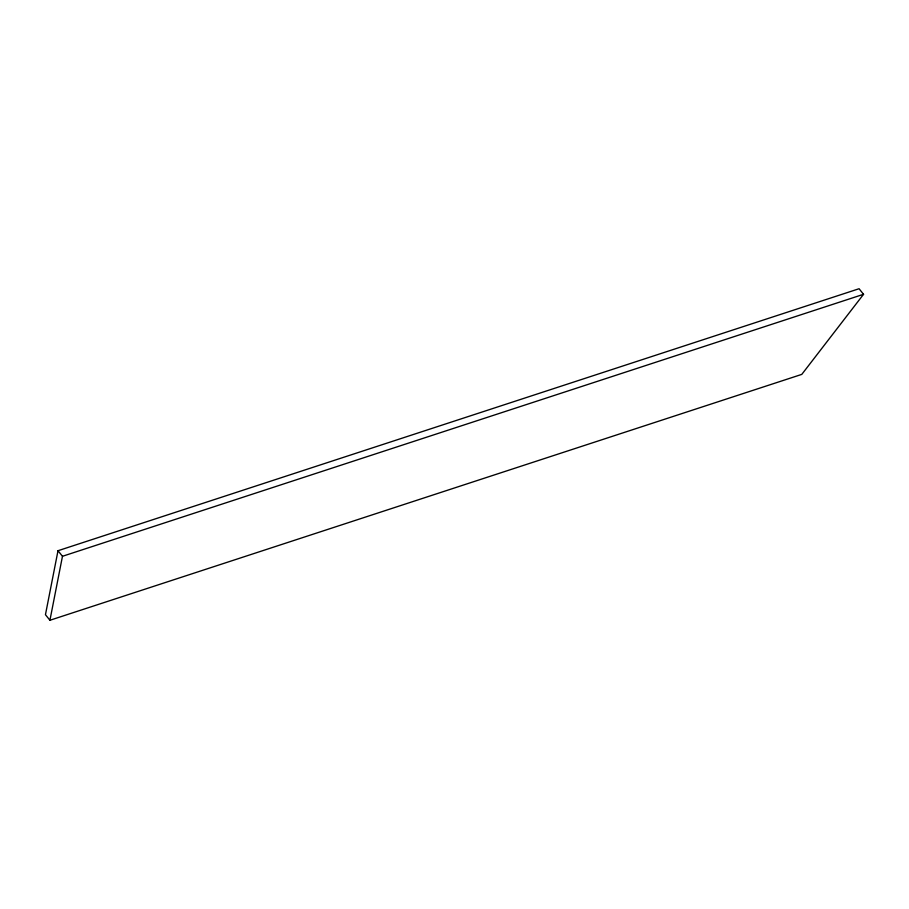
<?xml version="1.0" encoding="UTF-8"?>
<svg xmlns="http://www.w3.org/2000/svg" width="909" height="909" viewBox="0 0 909 909"><rect width="100%" height="100%" fill="white"/><g stroke="black" fill="none" stroke-linecap="round" stroke-linejoin="round"><path stroke-width="1.36" d="M58.006 550.718L45.45 614.7L49.927 620.268L801.795 374.383L863.55 294.3L859.073 288.732L58.006 550.718L62.471 556.285L49.927 620.268M62.471 556.285L863.55 294.3"/></g></svg>
